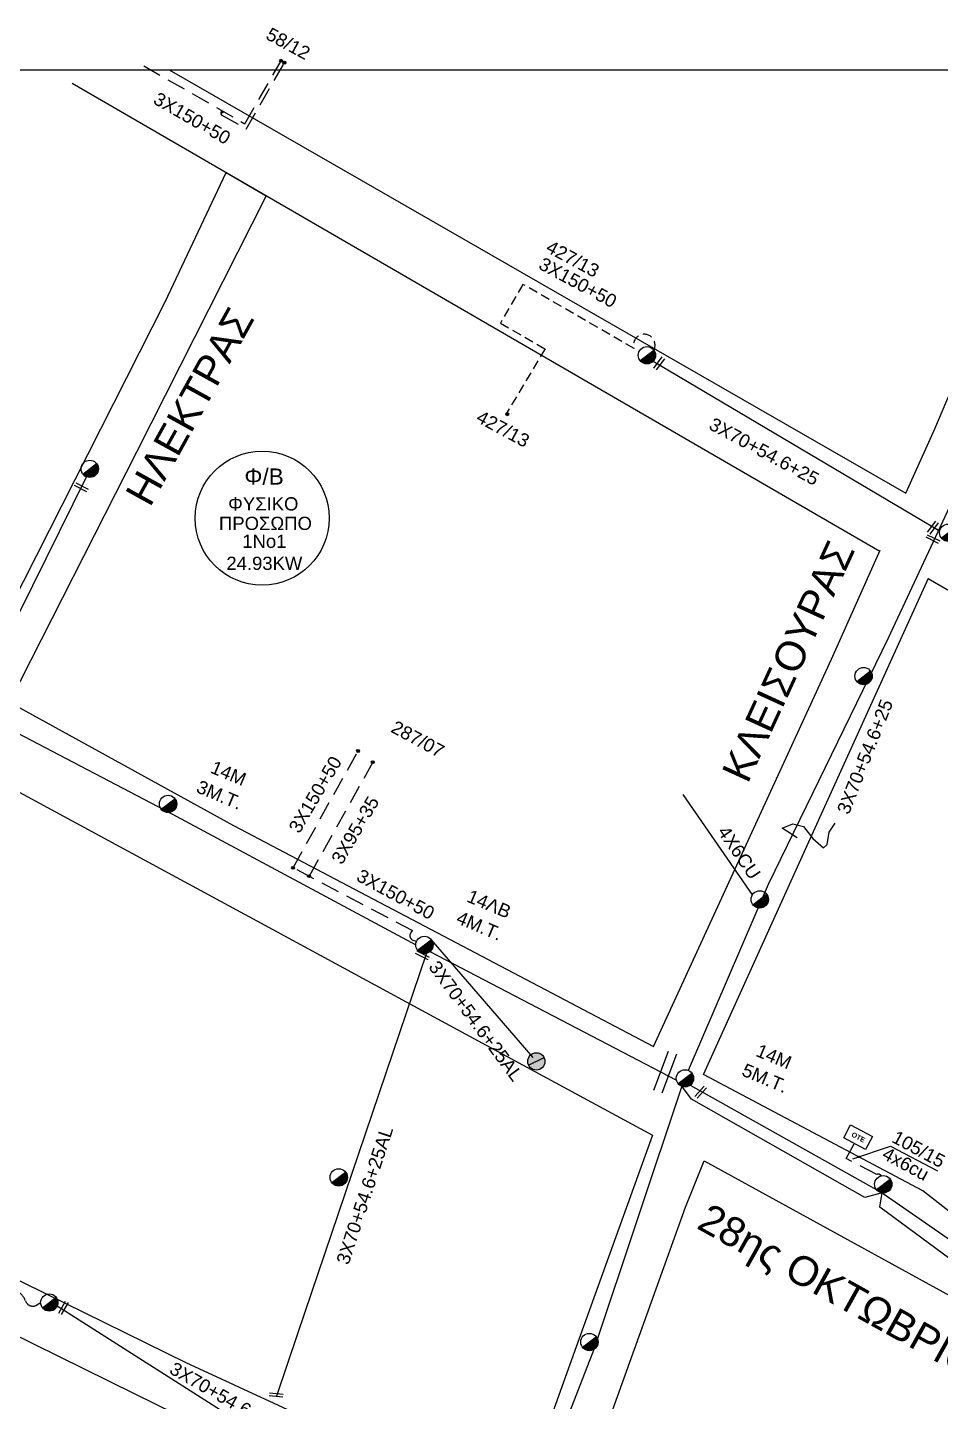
# Model space of a CAD drawing. Header units: millimetres. Extents: x 408 to 3042, y 742 to 1820.
# Drawn here: x 1722 to 1846.3, y 1621.4 to 1808.5 of the extents above; entities that cross this region are included whole.
import ezdxf
from ezdxf.enums import TextEntityAlignment as Align

# ---------------------------------------------------------------- set-up
doc = ezdxf.new("R2010")
doc.units = ezdxf.units.MM
doc.linetypes.add('DASHED', pattern=[19.05, 12.7, -6.35])
for name, color, linetype in [('Pillar OTE', 7, 'Continuous'), ('Άγνωστα', 7, 'Continuous'), ('Επιγραφές - Σχήματα', 7, 'Continuous'), ('Καλώδια ΧΤ   3x150AL+50CU', 7, 'DASHED'), ('Καλώδια ΧΤ   3x150AL+50XLPE', 7, 'DASHED'), ('Καλώδια ΧΤ   4x6CU', 7, 'DASHED'), ('Μηχανική τομή', 7, 'Continuous'), ('Στύλος Ξύλινος', 7, 'Continuous'), ('Στύλος Ξύλινος @ 1', 7, 'Continuous'), ('Στύλος ΦΜ', 7, 'Continuous'), ('Στύλος ΦΜ @ 1', 7, 'Continuous'), ('Συνδέσεις', 7, 'Continuous'), ('Συνεστραμμένα ΧΤ   3x70+54.6+25 AL', 7, 'SYN_LINE'), ('Τομή', 7, 'Continuous'), ('Υπόβαθρο ΔΕΗ', 7, 'Continuous'), ('Υπόγεια καλώδια Παροχών ΧΤ   4x50AL', 7, 'DASHED'), ('Υπόγεια καλώδια Παροχών ΧΤ   4x6', 7, 'DASHED')]:
    doc.layers.add(name, color=color, linetype=linetype)
doc.styles.add('ar', font='arial.ttf')
doc.styles.add('arial', font='arial.ttf')
doc.styles.get("Standard").update_dxf_attribs({"font": 'arial.ttf'})
doc.linetypes.add('SYN_LINE', pattern='A,0.5,-0.0001,["/\\/\\/\\/",Standard,S=0.1,R=0,X=0,Y=-0.05],-0.25', length=0.7501)
doc.dimstyles.new('ISO-25', dxfattribs={"dimtxt": 2.5, "dimasz": 2.5, "dimexe": 1.25, "dimexo": 0.625, "dimtad": 1, "dimtxsty": 'Standard', "dimcen": 2.5, "dimadec": 0, "dimazin": 0, "dimtfac": 1, "dimtmove": 0, "dimatfit": 3, "dimfxl": 1, "dimarcsym": 0})

# ---------------------------------------------------------------- blocks, each defined once
blk = doc.blocks.new('ΤΟΜΗ')
at = {"layer": 'Τομή', "ltscale": 40}
for p, q in [((-5.68, 0), (5.68, 0)), ((5.68, -2.33), (-5.68, -2.33))]:
    blk.add_line(p, q, dxfattribs=at)
blk = doc.blocks.new('ΜΗΧΑΝΙΚΗ ΤΟΜΗ')
at = {"layer": 'Μηχανική τομή', "ltscale": 40}
for p, q in [((-1.89, 0.78), (1.89, 0.78)), ((1.89, 0), (-1.89, 0))]:
    blk.add_line(p, q, dxfattribs=at)
blk = doc.blocks.new('ΥΠΑΡΧΩΝ ΤΣΙΜΕΝΤΕΝΙΟΣ ΣΤΥΛΟΣ')
at = {"layer": 'Στύλος ΦΜ'}
blk.add_hatch(color=7, dxfattribs=at).paths.add_polyline_path([(-1.29, -2.28, 0.574793), (2.62, 0, 0.268822), (1.3, 2.27)])
at = {"layer": 'Στύλος ΦΜ', "color": 7}
blk.add_line((-1.29, -2.28), (1.3, 2.27), dxfattribs=at)
blk.add_circle((0, 0), 2.62, dxfattribs=at)
at = {"layer": 'Στύλος ΦΜ', "flags": 4}
for tag, p in [('ΑΡΙΘΜΟΣ', (-4.68, 8.05)), ('ΤΥΠΟΣ', (-4.91, 3.03))]:
    blk.add_attdef(tag, p, '', height=4, dxfattribs=at)
blk = doc.blocks.new('ΥΠΑΡΧΩΝ ΞΥΛΙΝΟΣ ΣΤΥΛΟΣ')
at = {"layer": 'Στύλος Ξύλινος'}
h = blk.add_hatch(color=7, dxfattribs=at)
h.paths.add_polyline_path([(-2.62, 0, 0.270008), (-1.29, -2.28), (1.3, 2.27, 0.576266)])
h.paths.add_polyline_path([(-1.29, -2.28, 0.574793), (2.62, 0, 0.268822), (1.3, 2.27)])
at = {"layer": 'Στύλος Ξύλινος', "color": 7}
blk.add_line((-1.29, -2.28), (1.3, 2.27), dxfattribs=at)
blk.add_circle((0, 0), 2.62, dxfattribs=at)
at = {"layer": 'Στύλος Ξύλινος', "flags": 4}
for tag, p in [('ΑΡΙΘΜΟΣ', (-4.91, 8.6)), ('ΤΥΠΟΣ', (-4.85, 3.39))]:
    blk.add_attdef(tag, p, '', height=4, dxfattribs=at)
blk = doc.blocks.new('_ΣΥΝΔΕΣΗ')
at = {"layer": 'Συνδέσεις', "linetype": 'SYN_LINE', "ltscale": 40}
blk.add_hatch(color=256, dxfattribs=at).paths.add_polyline_path([(0.5, -0.01, 1), (-0.5, -0.01, 1)])
at = {"layer": 'Συνδέσεις'}
blk.add_circle((0, -0.01), 0.5, dxfattribs=at)
blk = doc.blocks.new('PILLAR ΟΤΕ')
at = {"layer": 'Pillar OTE', "ltscale": 40}
blk.add_lwpolyline([(-3.31, 2.02), (3.39, 2.02), (3.39, -1.99), (-3.31, -1.99)], close=True, dxfattribs=at)
at = {"layer": 'Pillar OTE', "insert": (-1.81, 0.71), "char_height": 1.3575, "width": 109.961, "attachment_point": 1}
blk.add_mtext('{\\fArial|b1|i0|c161|p34;OTE}', dxfattribs=at)

msp = doc.modelspace()

# ---------------------------------------------------------------- hatches: boundary and pattern name
at = {"layer": 'Pillar OTE', "ltscale": 40}
h = msp.add_hatch(color=256, dxfattribs=at)
h.dxf.hatch_style = 1
h.paths.add_polyline_path([(1748.41, 1797.23), (1748.37, 1796.82), (1748.72, 1797.06)])

# ---------------------------------------------------------------- linework, layer by layer
msp.add_lwpolyline([(1748.72, 1797.06), (1748.37, 1796.82), (1748.41, 1797.23), (1748.72, 1797.06)], dxfattribs=at)
at = {"layer": 'Άγνωστα', "color": 2, "linetype": 'DASHED', "ltscale": 0.2}
for points in [[(1758.15, 1694.06), (1767.01, 1709.98)], [(1769.01, 1708.44), (1760.33, 1692.92)]]:
    msp.add_lwpolyline(points, dxfattribs=at)
msp.add_lwpolyline([(1774.95, 1684.01), (1774.49, 1684.17, -0.620666), (1774.46, 1685.48), (1758.16, 1694.06)], format="xyb", dxfattribs=at)
at = {"layer": 'Άγνωστα', "color": 151, "linetype": 'DASHED', "ltscale": 0.2}
msp.add_lwpolyline([(1723.8, 1634.8), (1723.27, 1634.49, -0.471505), (1721.73, 1635.05, 0.189205), (1720.52, 1636.44), (1709.57, 1641.38), (1716.28, 1656.24)], format="xyb", dxfattribs=at)
at = {"layer": 'Επιγραφές - Σχήματα'}
msp.add_lwpolyline([(433.97, 786.81), (2929.97, 786.81), (2929.97, 1802.72), (433.97, 1802.72)], close=True, dxfattribs=at)
at = {"layer": 'Επιγραφές - Σχήματα', "linetype": 'Continuous', "ltscale": 20}
msp.add_lwpolyline([(1826.8, 1698.13), (1824.76, 1699.48), (1826.22, 1700.07), (1827.67, 1699.68), (1828.94, 1698.03), (1830.39, 1696.77), (1830.88, 1697.25), (1831.17, 1698.9), (1831.95, 1700.16)], dxfattribs=at)
at = {"layer": 'Επιγραφές - Σχήματα', "color": 202}
msp.add_circle((1753.95, 1741.69), 9.13, dxfattribs=at)
at = {"layer": 'Καλώδια ΧΤ   3x150AL+50CU', "color": 7, "linetype": 'Continuous', "ltscale": 0.1}
for p, q in [((1841.65, 1745.07), (1741.35, 1802.72)), ((1838.05, 1737.17), (1728.09, 1800.91)), ((1896.43, 1703.41), (1844.64, 1733.41))]:
    msp.add_line(p, q, dxfattribs=at)
at = {"layer": 'Καλώδια ΧΤ   3x150AL+50CU', "color": 7, "ltscale": 0.1}
msp.add_line((1844.61, 1733.42), (1844.58, 1733.44), dxfattribs=at)
at = {"layer": 'Καλώδια ΧΤ   3x150AL+50CU', "color": 6, "linetype": 'DASHED', "ltscale": 0.1}
for points in [[(1789.46, 1773.54), (1786.4, 1768.26), (1792.46, 1764.75), (1787.18, 1755.88)], [(1804.58, 1764.8), (1789.46, 1773.54)]]:
    msp.add_lwpolyline(points, dxfattribs=at)
msp.add_arc((1805.97, 1765.27), 1.47, 332.6193, 198.7815, dxfattribs=at)
at = {"layer": 'Καλώδια ΧΤ   3x150AL+50XLPE', "color": 30, "linetype": 'DASHED', "ltscale": 0.2}
msp.add_lwpolyline([(1737.82, 1803.32), (1751.59, 1795.41), (1756.53, 1804)], dxfattribs=at)
msp.add_lwpolyline([(1748.37, 1796.82, 0.60804), (1748.46, 1796.61), (1751.78, 1794.7), (1756.98, 1803.74)], format="xyb", dxfattribs=at)
at = {"layer": 'Συνεστραμμένα ΧΤ   3x70+54.6+25 AL', "color": 6, "linetype": 'SYN_LINE', "ltscale": 20}
msp.add_line((1846.05, 1739.99), (1807.18, 1763.03), dxfattribs=at)
for points in [[(1811.98, 1666.47), (1822.88, 1691.85), (1839.22, 1725.39), (1849.85, 1748.14), (1865.85, 1788.32)], [(1820.69, 1690.36), (1811.26, 1704.04), (1811.26, 1704.04)], [(1812.21, 1664.43), (1838.35, 1649.78), (1838.35, 1649.78), (1865.65, 1630.88)]]:
    msp.add_lwpolyline(points, dxfattribs=at)
at = {"layer": 'Συνεστραμμένα ΧΤ   3x70+54.6+25 AL', "color": 2, "linetype": 'SYN_LINE', "ltscale": 20}
for points in [[(1715.36, 1717.73), (1730.02, 1747.32)], [(1672.74, 1740.46), (1694.83, 1726.89), (1719.66, 1712.95), (1741.63, 1701.4), (1774.86, 1683.55)], [(1776.8, 1682.65), (1810.37, 1665.12)]]:
    msp.add_lwpolyline(points, dxfattribs=at)
at = {"layer": 'Συνεστραμμένα ΧΤ   3x70+54.6+25 AL', "color": 2, "ltscale": 20}
for points in [[(1776.97, 1684.26), (1790.82, 1668.22)], [(1776.33, 1682.41), (1758.76, 1630.56), (1755.89, 1622.1)]]:
    msp.add_lwpolyline(points, dxfattribs=at)
at = {"layer": 'Συνεστραμμένα ΧΤ   3x70+54.6+25 AL', "color": 151, "linetype": 'SYN_LINE', "ltscale": 15}
msp.add_lwpolyline([(1811.1, 1664.29), (1799.12, 1628.46), (1786.94, 1597.13), (1773.33, 1560.67), (1771.71, 1558.87), (1769.46, 1547.46)], dxfattribs=at)
at = {"layer": 'Συνεστραμμένα ΧΤ   3x70+54.6+25 AL', "color": 151, "linetype": 'SYN_LINE', "ltscale": 20}
for points in [[(1865.13, 1628.91), (1865.13, 1628.91), (1863.7, 1628.91), (1838.06, 1647.84), (1838.06, 1647.84), (1838.06, 1647.84), (1838.35, 1649.78), (1836.02, 1649.15), (1812.39, 1662.56), (1811.1, 1664.29)], [(1726.06, 1634.38), (1754.27, 1616.39), (1756.82, 1614.31), (1786.47, 1600.3)]]:
    msp.add_lwpolyline(points, dxfattribs=at)
at = {"layer": 'Υπόβαθρο ΔΕΗ'}
for points in [[(1841.6, 1745.1), (1845.52, 1753.88), (1862.37, 1793.63), (1865.99, 1804.79)], [(1712.94, 1798.96), (1701.05, 1775.4), (1685.87, 1748.02), (1680.51, 1738.38), (1714.43, 1719.25), (1740.73, 1771.18), (1749.04, 1788.77), (1754.5, 1785.6), (1736.85, 1750.67), (1719.53, 1716.63), (1750.05, 1699.83), (1791.62, 1677.95), (1807.24, 1669.7), (1831.45, 1722.47), (1838.1, 1737.31)], [(1814.05, 1665.92), (1830.32, 1701.89), (1844.69, 1733.5)], [(1715.11, 1707.49), (1716.45, 1706.74), (1755.39, 1685.65), (1777.84, 1673.49), (1807.08, 1657.65), (1796.71, 1628.82), (1788.47, 1605.85), (1743.6, 1626.62), (1696.59, 1649.73), (1687.69, 1654.05)], [(1896.08, 1703.38), (1896.22, 1703.31), (1862.27, 1635.68), (1843.91, 1650.06), (1843.91, 1650.06), (1814.05, 1665.92)], [(1652.02, 1663.79), (1679.99, 1649.93), (1708.97, 1636.04), (1736.5, 1622.46), (1769.94, 1605.99), (1785.93, 1598.65), (1777.87, 1576.12), (1773.47, 1563), (1740.26, 1578.66), (1710.08, 1592.3), (1659.25, 1615.71), (1637.71, 1625.48), (1652.02, 1663.79)], [(1839.51, 1656.12), (1845.88, 1652.76)], [(1777.72, 1552.84), (1797.72, 1609.14), (1811.59, 1647.84), (1814.11, 1654.14), (1860.09, 1628.9), (1830.48, 1570.69), (1777.72, 1552.84)]]:
    msp.add_lwpolyline(points, dxfattribs=at)
at = {"layer": 'Υπόγεια καλώδια Παροχών ΧΤ   4x6', "color": 6, "linetype": 'DASHED', "ltscale": 0.2}
msp.add_lwpolyline([(1838.26, 1652.09, 0.390451), (1837.62, 1652.27), (1833.48, 1654.47), (1834.54, 1656.46)], format="xyb", dxfattribs=at)

# ---------------------------------------------------------------- block references
at = {"layer": 'Pillar OTE', "xscale": 0.5, "yscale": 0.5, "zscale": 0.5, "rotation": 332.034290166269}
msp.add_blockref('PILLAR ΟΤΕ', (1835.06, 1657.37), dxfattribs=at)
at = {"layer": 'Μηχανική τομή'}
for p, xscale, yscale, zscale, rotation in [((1808.16, 1762.66), 0.4999999999999997, 0.4999999999999997, 0.4999999999999997, 52.89954206638961), ((1729.41, 1746.06), 0.4999999999999998, 0.4999999999999998, 0.4999999999999998, 153.5981061758948), ((1845.41, 1740.28), 0.4999999999999997, 0.4999999999999997, 0.4999999999999997, 52.89954206638961), ((1845.36, 1739.02), 0.4999999999999997, 0.4999999999999997, 0.4999999999999997, 153.5981061758948), ((1775.86, 1682.31), 0.4999999999999998, 0.4999999999999998, 0.4999999999999998, 153.5981061758948), ((1813.8, 1663.36), 0.4999999999999998, 0.4999999999999998, 0.4999999999999998, 48.14200631588049), ((1726.72, 1634.22), 0.4999999999999998, 0.4999999999999998, 0.4999999999999998, 239.889233486939), ((1755.87, 1622.43), 0.4999999999999999, 0.4999999999999999, 0.4999999999999999, 174.8667646448354)]:
    msp.add_blockref('ΜΗΧΑΝΙΚΗ ΤΟΜΗ', p, dxfattribs=dict(at, xscale=xscale, yscale=yscale, zscale=zscale, rotation=rotation))
at = {"layer": 'Στύλος Ξύλινος @ 1', "ltscale": 40, "xscale": 0.449999999999818, "yscale": 0.449999999999818, "zscale": 0.449999999999818, "rotation": 325.8394331313655}
msp.add_blockref('ΥΠΑΡΧΩΝ ΞΥΛΙΝΟΣ ΣΤΥΛΟΣ', (1791.28, 1667.68), dxfattribs=at)
at = {"layer": 'Στύλος ΦΜ @ 1', "ltscale": 40, "xscale": 0.4499999999998182, "yscale": 0.4499999999998182, "zscale": 0.4499999999998182, "rotation": 337.1517464580141}
for p in [(1806.34, 1763.88), (1730.48, 1748.41), (1847.37, 1739.71), (1835.83, 1720.17), (1821.7, 1689.75), (1764.37, 1651.89), (1838.52, 1650.95), (1724.97, 1634.84), (1798.5, 1629.46)]:
    msp.add_blockref('ΥΠΑΡΧΩΝ ΤΣΙΜΕΝΤΕΝΙΟΣ ΣΤΥΛΟΣ', p, dxfattribs=at)
at = {"layer": 'Στύλος ΦΜ @ 1', "ltscale": 40}
ref = msp.add_blockref('ΥΠΑΡΧΩΝ ΤΣΙΜΕΝΤΕΝΙΟΣ ΣΤΥΛΟΣ', (1741.14, 1702.76), dxfattribs=dict(at, xscale=0.4499999999998182, yscale=0.4499999999998182, zscale=0.4499999999998182, rotation=337.1517464580141))
ref.add_attrib('ΤΥΠΟΣ', '14M', (1746.77, 1707.06), dxfattribs={"layer": 'Στύλος ΦΜ', "height": 1.8, "rotation": 337.1517, "flags": 4})
ref.add_attrib('ΑΡΙΘΜΟΣ', '3M.T.', (1744.84, 1704.41), dxfattribs={"layer": 'Στύλος ΦΜ', "height": 1.8, "rotation": 337.1517, "flags": 4})
ref = msp.add_blockref('ΥΠΑΡΧΩΝ ΤΣΙΜΕΝΤΕΝΙΟΣ ΣΤΥΛΟΣ', (1776.04, 1683.55), dxfattribs=dict(at, xscale=0.4499999999998182, yscale=0.4499999999998182, zscale=0.4499999999998182, rotation=337.1517464580141))
ref.add_attrib('ΤΥΠΟΣ', '14ΛΒ', (1781.67, 1689.5), dxfattribs={"layer": 'Στύλος ΦΜ', "height": 1.8, "rotation": 337.1517, "flags": 4})
ref.add_attrib('ΑΡΙΘΜΟΣ', '4M.T.', (1780.23, 1686.58), dxfattribs={"layer": 'Στύλος ΦΜ', "height": 1.8, "rotation": 337.1517, "flags": 4})
ref = msp.add_blockref('ΥΠΑΡΧΩΝ ΤΣΙΜΕΝΤΕΝΙΟΣ ΣΤΥΛΟΣ', (1811.52, 1665.38), dxfattribs=dict(at, xscale=0.4499999999998182, yscale=0.4499999999998182, zscale=0.4499999999998182, rotation=337.1517464580141))
ref.add_attrib('ΤΥΠΟΣ', '14M', (1821.03, 1668.47), dxfattribs={"layer": 'Στύλος ΦΜ', "height": 1.8, "rotation": 337.1517, "flags": 4})
ref.add_attrib('ΑΡΙΘΜΟΣ', '5M.T.', (1819.11, 1665.82), dxfattribs={"layer": 'Στύλος ΦΜ', "height": 1.8, "rotation": 337.1517, "flags": 4})
at = {"layer": 'Συνδέσεις', "xscale": 0.4, "yscale": 0.4, "zscale": 0.25}
for p in [(1756.53, 1804), (1756.98, 1803.74), (1787.32, 1755.85), (1767.01, 1709.98), (1767.01, 1709.98), (1769.01, 1708.45), (1769.01, 1708.45), (1758.16, 1694.06), (1760.33, 1692.92)]:
    msp.add_blockref('_ΣΥΝΔΕΣΗ', p, dxfattribs=at)
at = {"layer": 'Τομή', "xscale": 0.4999999999999997, "yscale": 0.4999999999999997, "zscale": 0.4999999999999997, "rotation": 249.586509754993}
msp.add_blockref('ΤΟΜΗ', (1809.36, 1666.02), dxfattribs=at)

# ---------------------------------------------------------------- texts
at = {"ltscale": 40, "char_height": 4, "attachment_point": 1, "style": 'arial'}
for s, insert, width, rotation in [('ΗΛΕΚΤΡΑΣ', (1735.17, 1744.99), 94.4586, 61), ('ΚΛΕΙΣΟΥΡΑΣ', (1816.42, 1707.07), 94.4586, 65.3367), ('28ης OKTΩBPIOΥ', (1814.89, 1648.53), 154.1409, 330.8496)]:
    msp.add_mtext(s, dxfattribs=dict(at, insert=insert, width=width, rotation=rotation))
at = {"layer": 'Άγνωστα', "ltscale": 40, "char_height": 1.8, "width": 34.5395, "attachment_point": 1, "style": 'arial'}
for s, insert, rotation in [('58/12', (1755.16, 1808.63), 331.5803), ('3X150+50', (1739.87, 1799.83), 330), ('427/13', (1793.29, 1779.65), 331.5803), ('3X150+50', (1792.3, 1777.33), 331.5803), ('427/13', (1783.8, 1756.49), 331.5803), ('3X70+54.6+25', (1815.48, 1755.49), 331.5803), ('3X70+54.6+25', (1832.15, 1701.87), 68.4285), ('287/07', (1772.19, 1714.22), 331.5803), ('3X150+50', (1757.46, 1699.54), 59.4083), ('3X95+35', (1763.26, 1695.29), 59.4083), ('3X150+50', (1767.49, 1693.99), 331.5803), ('3X70+54.6+25', (1742.07, 1626.85), 330.1282)]:
    msp.add_mtext(s, dxfattribs=dict(at, insert=insert, rotation=rotation))
at = {"layer": 'Επιγραφές - Σχήματα', "color": 1, "style": 'ar'}
for s, height, p in [('Φ/Β', 2.2, (1754.21, 1747.4)), ('ΦΥΣΙΚΟ ', 1.8, (1754.45, 1743.64)), ('1No1', 1.8, (1754.25, 1738.53)), ('24.93KW', 1.8, (1754.25, 1735.54))]:
    msp.add_text(s, height=height, dxfattribs=at).set_placement(p, align=Align.MIDDLE)
at = {"layer": 'Επιγραφές - Σχήματα', "color": 1, "insert": (1748.07, 1741.88), "char_height": 1.8, "width": 12.958, "attachment_point": 1}
msp.add_mtext('ΠΡΟΣΩΠΟ', dxfattribs=at)
at = {"layer": 'Καλώδια ΧΤ   4x6CU', "ltscale": 40, "insert": (1817.36, 1699.99), "char_height": 1.8, "width": 34.5395, "attachment_point": 1, "rotation": 304.3976, "style": 'arial'}
msp.add_mtext('4X6CU', dxfattribs=at)
at = {"layer": 'Συνεστραμμένα ΧΤ   3x70+54.6+25 AL', "ltscale": 20, "char_height": 1.8, "width": 34.5395, "attachment_point": 1, "style": 'arial'}
for insert, rotation in [((1777.96, 1681.61), 306.382), ((1764, 1640.44), 71.8101)]:
    msp.add_mtext('3X70+54.6+25AL', dxfattribs=dict(at, insert=insert, rotation=rotation))
at = {"layer": 'Υπόγεια καλώδια Παροχών ΧΤ   4x50AL', "color": 7, "ltscale": 0.2, "char_height": 1.8, "attachment_point": 1, "rotation": 331.6258}
for s, insert in [('105/15', (1840.39, 1658.36)), ('4x6cu', (1839.06, 1656.12))]:
    msp.add_mtext_dynamic_manual_height_columns(s, width=1.8, gutter_width=12.5, heights=[0.118], dxfattribs=dict(at, insert=insert))

# ---------------------------------------------------------------- leaders
at = {"layer": 'Επιγραφές - Σχήματα', "ltscale": 40}
msp.add_leader([(1834.36, 1654.41), (1839.51, 1656.12)], dimstyle='ISO-25', override={"dimasz": 1, "dimtad": 0}, dxfattribs=at)

doc.saveas('drawing.dxf')
